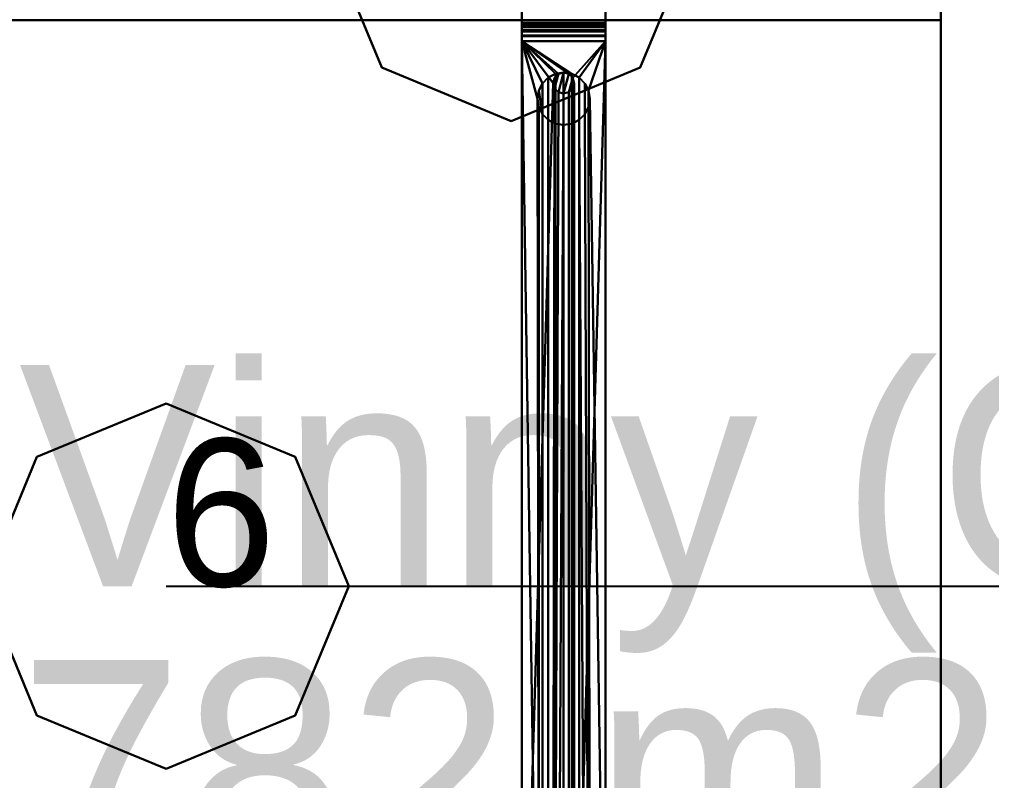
# Model space of a CAD drawing. Extents: x 0 to 48.1, y 0 to 23.7.
# Drawn here: x 17.4 to 18.06, y 11.268 to 11.784 of the extents above; entities that cross this region are included whole.
import ezdxf

# ---------------------------------------------------------------- set-up
doc = ezdxf.new("R2010")
doc.units = 0
doc.header["$MEASUREMENT"] = 0
for name, color, linetype in [('DLXFURN', 5, 'Continuous'), ('DLXLUM', 1, 'Continuous'), ('DLXLUMEX', 1, 'Continuous'), ('DLXSUM', 9, 'Continuous')]:
    doc.layers.add(name, color=color, linetype=linetype)

# ---------------------------------------------------------------- blocks, each defined once
blk = doc.blocks.new('*U33')
for p, q in [((-0.08766, -0.08766), (-0.12397, 0)), ((-0.12397, 0), (-0.08766, -0.08766)), ((-0.12397, 0), (-0.08766, -0.08766)), ((-0.08766, -0.08766), (-0.12397, 0)), ((0.12397, 0), (0.08766, -0.08766)), ((0.08766, -0.08766), (0.12397, 0)), ((0.08766, -0.08766), (0.12397, 0)), ((0.12397, 0), (0.08766, -0.08766)), ((0, -0.12397), (-0.08766, -0.08766)), ((-0.08766, -0.08766), (0, -0.12397)), ((-0.08766, -0.08766), (-0.08766, -0.08766)), ((-0.08766, -0.08766), (0, -0.12397)), ((0, -0.12397), (-0.08766, -0.08766)), ((-0.08766, -0.08766), (-0.08766, -0.08766)), ((0.08766, -0.08766), (0, -0.12397)), ((0, -0.12397), (0.08766, -0.08766)), ((0, -0.12397), (0.08766, -0.08766)), ((0.08766, -0.08766), (0, -0.12397)), ((0.08766, -0.08766), (0.08766, -0.08766)), ((0.08766, -0.08766), (0.08766, -0.08766)), ((0, -0.12397), (0, -0.12397)), ((0, -0.12397), (0, -0.12397))]:
    blk.add_line(p, q)
blk = doc.blocks.new('*U41')
for p, q in [((-0.08766, 0.08766), (0, 0.12397)), ((0, 0.12397), (-0.08766, 0.08766)), ((0, 0.12397), (-0.08766, 0.08766)), ((-0.08766, 0.08766), (0, 0.12397)), ((0, 0.12397), (0.08766, 0.08766)), ((0.08766, 0.08766), (0, 0.12397)), ((0, 0.12397), (0, 0.12397)), ((0.08766, 0.08766), (0, 0.12397)), ((0, 0.12397), (0, 0.12397)), ((0, 0.12397), (0.08766, 0.08766)), ((-0.12397, 0), (-0.08766, 0.08766)), ((-0.08766, 0.08766), (-0.12397, 0)), ((-0.08766, 0.08766), (-0.12397, 0)), ((-0.12397, 0), (-0.08766, 0.08766)), ((-0.08766, 0.08766), (-0.08766, 0.08766)), ((-0.08766, 0.08766), (-0.08766, 0.08766)), ((0.08766, 0.08766), (0.12397, 0)), ((0.12397, 0), (0.08766, 0.08766)), ((0.08766, 0.08766), (0.08766, 0.08766)), ((0.12397, 0), (0.08766, 0.08766)), ((0.08766, 0.08766), (0.08766, 0.08766)), ((0.08766, 0.08766), (0.12397, 0)), ((-0.08766, -0.08766), (-0.12397, 0)), ((-0.12397, 0), (-0.08766, -0.08766)), ((-0.12397, 0), (-0.08766, -0.08766)), ((-0.08766, -0.08766), (-0.12397, 0)), ((0.12397, 0), (0.08766, -0.08766)), ((0.08766, -0.08766), (0.12397, 0)), ((0.08766, -0.08766), (0.12397, 0)), ((0.12397, 0), (0.08766, -0.08766)), ((0.12397, 0), (0.12397, 0)), ((0.12397, 0), (0.12397, 0)), ((0, -0.12397), (-0.08766, -0.08766)), ((-0.08766, -0.08766), (0, -0.12397)), ((-0.08766, -0.08766), (-0.08766, -0.08766)), ((-0.08766, -0.08766), (0, -0.12397)), ((0, -0.12397), (-0.08766, -0.08766)), ((-0.08766, -0.08766), (-0.08766, -0.08766)), ((0.08766, -0.08766), (0, -0.12397)), ((0, -0.12397), (0.08766, -0.08766)), ((0, -0.12397), (0.08766, -0.08766)), ((0.08766, -0.08766), (0, -0.12397)), ((0.08766, -0.08766), (0.08766, -0.08766)), ((0.08766, -0.08766), (0.08766, -0.08766)), ((0, -0.12397), (0, -0.12397)), ((0, -0.12397), (0, -0.12397))]:
    blk.add_line(p, q)
at = {"color": 1}
blk.add_line((0, 0), (1.265, 0), dxfattribs=at)
at = {"layer": 'DLXLUMEX', "color": 7}
blk.add_text('6', height=0.1, dxfattribs=at).set_placement((0, 0))
blk = doc.blocks.new('*U130')
for p, q in [((0.62586, -0.39827), (0.62586, 0.39827)), ((0.62586, 0.39827), (0.62586, -0.39827)), ((0.62586, -0.39827), (0.62586, 0.39827)), ((0.62586, 0.39827), (0.62586, -0.39827)), ((0.34138, -0.39472), (0.34138, 0.39472)), ((0.34138, 0.39472), (0.34138, -0.39472)), ((0.34138, -0.39472), (0.34138, 0.39472)), ((0.34138, 0.39472), (0.34138, -0.39472)), ((0.39827, 0.39472), (0.39827, -0.39472)), ((0.39827, -0.39472), (0.39827, 0.39472)), ((0.39827, 0.39472), (0.39827, -0.39472)), ((0.39827, -0.39472), (0.39827, 0.39472)), ((-0.62586, 0.38405), (0.62586, 0.38405)), ((-0.62586, 0.38405), (0.62586, 0.38405)), ((0.62586, 0.38405), (-0.62586, 0.38405)), ((0.62586, 0.38405), (-0.62586, 0.38405)), ((0.34138, 0.38714), (0.34138, 0.38405)), ((0.34138, 0.38405), (0.34138, 0.38714)), ((0.34138, 0.38714), (0.34138, 0.38405)), ((0.34138, 0.38405), (0.34138, 0.38714)), ((0.34138, 0.38227), (0.34138, 0.38497)), ((0.34138, 0.38497), (0.34138, 0.38227)), ((0.34138, 0.38227), (0.34138, 0.38497)), ((0.34138, 0.38497), (0.34138, 0.38227)), ((0.34138, 0.38405), (0.34138, 0.38227)), ((0.34138, 0.38071), (0.34138, 0.38405)), ((0.34138, 0.38405), (0.34138, 0.38227)), ((0.34138, 0.38227), (0.34138, 0.38405)), ((0.34138, 0.38227), (0.34138, 0.38405)), ((0.34138, 0.38405), (0.34138, 0.38071)), ((0.34138, 0.38405), (0.34138, 0.38071)), ((0.39827, 0.38405), (0.34138, 0.38405)), ((0.34138, 0.38405), (0.39827, 0.38405)), ((0.39827, 0.38405), (0.34138, 0.38405)), ((0.34138, 0.38071), (0.34138, 0.38405)), ((0.34138, 0.38405), (0.39827, 0.38405)), ((0.39827, 0.38405), (0.39827, 0.38714)), ((0.39827, 0.38714), (0.39827, 0.38405)), ((0.39827, 0.38405), (0.39827, 0.38714)), ((0.39827, 0.38714), (0.39827, 0.38405)), ((0.39827, 0.38497), (0.39827, 0.38227)), ((0.39827, 0.38227), (0.39827, 0.38497)), ((0.39827, 0.38497), (0.39827, 0.38405)), ((0.39827, 0.38405), (0.39827, 0.38497)), ((0.39827, 0.38497), (0.39827, 0.38227)), ((0.39827, 0.38227), (0.39827, 0.38497)), ((0.39827, 0.38227), (0.39827, 0.38405)), ((0.39827, 0.38405), (0.39827, 0.38071)), ((0.39827, 0.38071), (0.39827, 0.38405)), ((0.39827, 0.38405), (0.39827, 0.38227)), ((0.39827, 0.38071), (0.39827, 0.38405)), ((0.39827, 0.38405), (0.39827, 0.38071)), ((0.62586, 0.38405), (0.62586, -0.38405)), ((0.62586, -0.38405), (0.62586, 0.38405)), ((0.62586, 0.38405), (0.62586, 0.38405)), ((0.62586, 0.38405), (0.62586, -0.38405)), ((0.62586, 0.38405), (0.62586, 0.38405)), ((0.62586, -0.38405), (0.62586, 0.38405)), ((0.34138, 0.37935), (0.34138, 0.38227)), ((0.34138, 0.38227), (0.34138, 0.38071)), ((0.34138, 0.38227), (0.34138, 0.37935)), ((0.34138, 0.38071), (0.34138, 0.38227)), ((0.34138, 0.37935), (0.34138, 0.38227)), ((0.34138, 0.38227), (0.39827, 0.38227)), ((0.39827, 0.38227), (0.34138, 0.38227)), ((0.34138, 0.38227), (0.39827, 0.38227)), ((0.39827, 0.38227), (0.34138, 0.38227)), ((0.34138, 0.38227), (0.34138, 0.37935)), ((0.34138, 0.38071), (0.34138, 0.37719)), ((0.34138, 0.37719), (0.34138, 0.38071)), ((0.34138, 0.38071), (0.34138, 0.37935)), ((0.34138, 0.37935), (0.34138, 0.38071)), ((0.34138, 0.38071), (0.34138, 0.37719)), ((0.39827, 0.38071), (0.34138, 0.38071)), ((0.34138, 0.38071), (0.39827, 0.38071)), ((0.39827, 0.38071), (0.34138, 0.38071)), ((0.34138, 0.37719), (0.34138, 0.38071)), ((0.34138, 0.38071), (0.39827, 0.38071)), ((0.34138, 0.37719), (0.34138, 0.37935)), ((0.34138, 0.37626), (0.34138, 0.37935)), ((0.34138, 0.37935), (0.34138, 0.37719)), ((0.34138, 0.37935), (0.34138, 0.37626)), ((0.34138, 0.37626), (0.34138, 0.37935)), ((0.34138, 0.37935), (0.39827, 0.37935)), ((0.39827, 0.37935), (0.34138, 0.37935)), ((0.34138, 0.37935), (0.39827, 0.37935)), ((0.39827, 0.37935), (0.34138, 0.37935)), ((0.34138, 0.37935), (0.34138, 0.37626)), ((0.34138, 0.37719), (0.34138, 0.37354)), ((0.34138, 0.37354), (0.34138, 0.37719)), ((0.34138, 0.37719), (0.34138, 0.37626)), ((0.34138, 0.37626), (0.34138, 0.37719)), ((0.34138, 0.37719), (0.34138, 0.37354)), ((0.39827, 0.37719), (0.34138, 0.37719)), ((0.34138, 0.37719), (0.39827, 0.37719)), ((0.39827, 0.37719), (0.34138, 0.37719)), ((0.34138, 0.37354), (0.34138, 0.37719)), ((0.34138, 0.37719), (0.39827, 0.37719)), ((0.34138, 0.37354), (0.34138, 0.37626)), ((0.34138, 0.37307), (0.34138, 0.37626)), ((0.34138, 0.37626), (0.34138, 0.37354)), ((0.34138, 0.37626), (0.34138, 0.37307)), ((0.34138, 0.37307), (0.34138, 0.37626)), ((0.34138, 0.37626), (0.39827, 0.37626)), ((0.39827, 0.37626), (0.34138, 0.37626)), ((0.34138, 0.37626), (0.39827, 0.37626)), ((0.39827, 0.37626), (0.34138, 0.37626)), ((0.34138, 0.37626), (0.34138, 0.37307)), ((0.39827, 0.37935), (0.39827, 0.38227)), ((0.39827, 0.38227), (0.39827, 0.38071)), ((0.39827, 0.38071), (0.39827, 0.38227)), ((0.39827, 0.38227), (0.39827, 0.37935)), ((0.39827, 0.38227), (0.39827, 0.37935)), ((0.39827, 0.37935), (0.39827, 0.38227)), ((0.39827, 0.38071), (0.39827, 0.37719)), ((0.39827, 0.37935), (0.39827, 0.38071)), ((0.39827, 0.37719), (0.39827, 0.38071)), ((0.39827, 0.38071), (0.39827, 0.37935)), ((0.39827, 0.37719), (0.39827, 0.38071)), ((0.39827, 0.38071), (0.39827, 0.37719)), ((0.39827, 0.37626), (0.39827, 0.37935)), ((0.39827, 0.37935), (0.39827, 0.37719)), ((0.39827, 0.37719), (0.39827, 0.37935)), ((0.39827, 0.37935), (0.39827, 0.37626)), ((0.39827, 0.37935), (0.39827, 0.37626)), ((0.39827, 0.37626), (0.39827, 0.37935)), ((0.39827, 0.37719), (0.39827, 0.37354)), ((0.39827, 0.37626), (0.39827, 0.37719)), ((0.39827, 0.37354), (0.39827, 0.37719)), ((0.39827, 0.37719), (0.39827, 0.37626)), ((0.39827, 0.37354), (0.39827, 0.37719)), ((0.39827, 0.37719), (0.39827, 0.37354)), ((0.39827, 0.37307), (0.39827, 0.37626)), ((0.39827, 0.37626), (0.39827, 0.37354)), ((0.39827, 0.37354), (0.39827, 0.37626)), ((0.39827, 0.37626), (0.39827, 0.37307)), ((0.39827, 0.37626), (0.39827, 0.37307)), ((0.39827, 0.37307), (0.39827, 0.37626)), ((0.34138, 0.37354), (0.34138, 0.36982)), ((0.34138, 0.36982), (0.34138, 0.37354)), ((0.34138, 0.37354), (0.34138, 0.37307)), ((0.34138, 0.37307), (0.34138, 0.37354)), ((0.39827, 0.37354), (0.34138, 0.37354)), ((0.34138, 0.37354), (0.34138, 0.36982)), ((0.34138, 0.37354), (0.39827, 0.37354)), ((0.39827, 0.37354), (0.34138, 0.37354)), ((0.34138, 0.36982), (0.34138, 0.37354)), ((0.34138, 0.37354), (0.39827, 0.37354)), ((0.34138, 0.36982), (0.34138, 0.37307)), ((0.34138, 0.36971), (0.34138, 0.37307)), ((0.34138, 0.37307), (0.34138, 0.36982)), ((0.34138, 0.37307), (0.34138, 0.36971)), ((0.34138, 0.36971), (0.34138, 0.37307)), ((0.34138, 0.37307), (0.39827, 0.37307)), ((0.39827, 0.37307), (0.34138, 0.37307)), ((0.34138, 0.37307), (0.39827, 0.37307)), ((0.39827, 0.37307), (0.34138, 0.37307)), ((0.34138, 0.37307), (0.34138, 0.36971)), ((0.34138, 0.36982), (0.34138, -0.36982)), ((0.34138, -0.36982), (0.34138, 0.36982)), ((0.34138, 0.36982), (0.34138, 0.36971)), ((0.34138, 0.36971), (0.34138, 0.36982)), ((0.35204, 0.33071), (0.34138, 0.36982)), ((0.34138, 0.36982), (0.35204, -0.33071)), ((0.34138, 0.36982), (0.37338, 0.34754)), ((0.36627, 0.34754), (0.34138, 0.36982)), ((0.34138, 0.36982), (0.36627, 0.34754)), ((0.36271, 0.34138), (0.34138, 0.36982)), ((0.34138, 0.36982), (0.36271, 0.34138)), ((0.34138, -0.36982), (0.34138, 0.36982)), ((0.35204, -0.33071), (0.34138, 0.36982)), ((0.34138, 0.36982), (0.34138, -0.36982)), ((0.34138, 0.36982), (0.39827, 0.36982)), ((0.39827, 0.36982), (0.34138, 0.36982)), ((0.37338, 0.34754), (0.34138, 0.36982)), ((0.34138, 0.36982), (0.39827, 0.36982)), ((0.34138, 0.36982), (0.35204, 0.33071)), ((0.35544, 0.34116), (0.34138, 0.36982)), ((0.37532, 0.34762), (0.34138, 0.36982)), ((0.34138, 0.36982), (0.36433, 0.34762)), ((0.36433, 0.34762), (0.34138, 0.36982)), ((0.34138, 0.36982), (0.35544, 0.34116)), ((0.39827, 0.36982), (0.34138, 0.36982)), ((0.34138, 0.36982), (0.37532, 0.34762)), ((0.34138, -0.36982), (0.34138, 0.36971)), ((0.34138, -0.36971), (0.34138, 0.36971)), ((0.34138, 0.36971), (0.34138, -0.36982)), ((0.34138, 0.36971), (0.34138, -0.36971)), ((0.34138, -0.36971), (0.34138, 0.36971)), ((0.34138, 0.36971), (0.39827, 0.36971)), ((0.39827, 0.36971), (0.34138, 0.36971)), ((0.34138, 0.36971), (0.39827, 0.36971)), ((0.39827, 0.36971), (0.34138, 0.36971)), ((0.34138, 0.36971), (0.34138, -0.36971)), ((0.39827, 0.36982), (0.37598, 0.34493)), ((0.37598, 0.34493), (0.39827, 0.36982)), ((0.39827, 0.36982), (0.37694, -0.34138)), ((0.37694, -0.34138), (0.39827, 0.36982)), ((0.39827, 0.36982), (0.38027, 0.34509)), ((0.38027, 0.34509), (0.39827, 0.36982)), ((0.39827, 0.36982), (0.38673, 0.3362)), ((0.38673, 0.3362), (0.39827, 0.36982)), ((0.39827, 0.37354), (0.39827, 0.36982)), ((0.39827, 0.37307), (0.39827, 0.37354)), ((0.39827, 0.36982), (0.39827, 0.37354)), ((0.39827, 0.37354), (0.39827, 0.37307)), ((0.39827, 0.36982), (0.39827, 0.37354)), ((0.39827, 0.37354), (0.39827, 0.36982)), ((0.39827, 0.36971), (0.39827, 0.37307)), ((0.39827, 0.37307), (0.39827, 0.36982)), ((0.39827, 0.36982), (0.39827, 0.37307)), ((0.39827, 0.37307), (0.39827, 0.36971)), ((0.39827, 0.37307), (0.39827, 0.36971)), ((0.39827, 0.36971), (0.39827, 0.37307)), ((0.39827, 0.36982), (0.39827, -0.36982)), ((0.39827, 0.36971), (0.39827, 0.36982)), ((0.39827, -0.36982), (0.39827, 0.36982)), ((0.39827, 0.36982), (0.39827, 0.36971)), ((0.39827, 0.36982), (0.39827, -0.36982)), ((0.39827, -0.36982), (0.39827, 0.36982)), ((0.39827, -0.36982), (0.39827, 0.36971)), ((0.39827, 0.36971), (0.39827, -0.36971)), ((0.39827, -0.36971), (0.39827, 0.36971)), ((0.39827, 0.36971), (0.39827, -0.36982)), ((0.39827, 0.36971), (0.39827, -0.36971)), ((0.39827, -0.36971), (0.39827, 0.36971)), ((0.35937, 0.34509), (0.35544, 0.34116)), ((0.35937, 0.34509), (0.35544, 0.34116)), ((0.35544, 0.34116), (0.35937, 0.34509)), ((0.35544, 0.34116), (0.35937, 0.34509)), ((0.36433, 0.34762), (0.35937, 0.34509)), ((0.36433, 0.34762), (0.35937, 0.34509)), ((0.35937, 0.34509), (0.36433, 0.34762)), ((0.35937, 0.34509), (0.36433, 0.34762)), ((0.35937, 0.34509), (0.35937, 0.31632)), ((0.35937, 0.31632), (0.35937, 0.34509)), ((0.35937, 0.34509), (0.35937, 0.34509)), ((0.35937, 0.34509), (0.35937, 0.34509)), ((0.36271, 0.34138), (0.36366, 0.34493)), ((0.36366, 0.34493), (0.36271, 0.34138)), ((0.36271, 0.34138), (0.36366, 0.34493)), ((0.36366, 0.34493), (0.36271, 0.34138)), ((0.36366, 0.34493), (0.36627, 0.34754)), ((0.36627, 0.34754), (0.36366, 0.33782)), ((0.36366, 0.33782), (0.36627, 0.34754)), ((0.36627, 0.34754), (0.36366, 0.34493)), ((0.36366, 0.34493), (0.36627, 0.34754)), ((0.36627, 0.34754), (0.36366, 0.34493)), ((0.36366, 0.34493), (0.36366, 0.34493)), ((0.36366, 0.34493), (0.36366, 0.34493)), ((0.36982, 0.34849), (0.36433, 0.34762)), ((0.36982, 0.34849), (0.36433, 0.34762)), ((0.36433, 0.34762), (0.36982, 0.34849)), ((0.36433, 0.34762), (0.36982, 0.34849)), ((0.36433, 0.3138), (0.36433, 0.34762)), ((0.36433, 0.34762), (0.36433, 0.3138)), ((0.36433, 0.34762), (0.36433, 0.34762)), ((0.36433, 0.34762), (0.36433, 0.34762)), ((0.36627, 0.34754), (0.36982, 0.34849)), ((0.36982, 0.34849), (0.36627, 0.33522)), ((0.36627, 0.33522), (0.36982, 0.34849)), ((0.36982, 0.34849), (0.36627, 0.34754)), ((0.36982, 0.34849), (0.36627, 0.34754)), ((0.36627, 0.34754), (0.36982, 0.34849)), ((0.36627, 0.34754), (0.36627, 0.34754)), ((0.36627, 0.34754), (0.36627, 0.34754)), ((0.36982, 0.34849), (0.37338, 0.34754)), ((0.36982, 0.31293), (0.36982, 0.34849)), ((0.36982, 0.34849), (0.36982, 0.31293)), ((0.37532, 0.34762), (0.36982, 0.34849)), ((0.36982, 0.34849), (0.36982, 0.34849)), ((0.36982, 0.34849), (0.37532, 0.34762)), ((0.37532, 0.34762), (0.36982, 0.34849)), ((0.36982, 0.34849), (0.36982, 0.34849)), ((0.37338, 0.34754), (0.36982, 0.34849)), ((0.36982, 0.34849), (0.37338, 0.34754)), ((0.37338, 0.34754), (0.36982, 0.34849)), ((0.36982, 0.34849), (0.36982, 0.34849)), ((0.36982, 0.34849), (0.37532, 0.34762)), ((0.36982, 0.34849), (0.36982, 0.34849)), ((0.37338, 0.34754), (0.36982, 0.33426)), ((0.36982, 0.33426), (0.37338, 0.34754)), ((0.37338, 0.34754), (0.37598, 0.34493)), ((0.37598, 0.34493), (0.37338, 0.34754)), ((0.37338, 0.34754), (0.37338, 0.34754)), ((0.37598, 0.34493), (0.37338, 0.34754)), ((0.37338, 0.34754), (0.37338, 0.34754)), ((0.37338, 0.34754), (0.37598, 0.34493)), ((0.37598, 0.34493), (0.37338, 0.33522)), ((0.37338, 0.33522), (0.37598, 0.34493)), ((0.37532, 0.3138), (0.37532, 0.34762)), ((0.37532, 0.34762), (0.37532, 0.3138)), ((0.38027, 0.34509), (0.37532, 0.34762)), ((0.37532, 0.34762), (0.37532, 0.34762)), ((0.38027, 0.34509), (0.37532, 0.34762)), ((0.37532, 0.34762), (0.37532, 0.34762)), ((0.37532, 0.34762), (0.38027, 0.34509)), ((0.37532, 0.34762), (0.38027, 0.34509)), ((0.37598, 0.34493), (0.37694, 0.34138)), ((0.37694, 0.34138), (0.37598, 0.34493)), ((0.37694, 0.34138), (0.37598, 0.34493)), ((0.37598, 0.34493), (0.37598, 0.34493)), ((0.37598, 0.34493), (0.37694, 0.34138)), ((0.37598, 0.34493), (0.37598, 0.34493)), ((0.38027, 0.31632), (0.38027, 0.34509)), ((0.38027, 0.34509), (0.38027, 0.31632)), ((0.38421, 0.34116), (0.38027, 0.34509)), ((0.38027, 0.34509), (0.38027, 0.34509)), ((0.38027, 0.34509), (0.38027, 0.34509)), ((0.38027, 0.34509), (0.38421, 0.34116)), ((0.38421, 0.34116), (0.38027, 0.34509)), ((0.38027, 0.34509), (0.38421, 0.34116)), ((0.34138, -0.36982), (0.36271, 0.34138)), ((0.36271, 0.34138), (0.34138, -0.36982)), ((0.35544, 0.34116), (0.35291, 0.3362)), ((0.35291, 0.3362), (0.35544, 0.34116)), ((0.35544, 0.34116), (0.35291, 0.3362)), ((0.35291, 0.3362), (0.35544, 0.34116)), ((0.35544, 0.34116), (0.35544, 0.32026)), ((0.35544, 0.32026), (0.35544, 0.34116)), ((0.35544, 0.34116), (0.35544, 0.34116)), ((0.35544, 0.34116), (0.35544, 0.34116)), ((0.36366, 0.33782), (0.36271, 0.34138)), ((0.36271, 0.34138), (0.36366, 0.33782)), ((0.36366, 0.33782), (0.36271, 0.34138)), ((0.36271, 0.34138), (0.36271, 0.34138)), ((0.36271, 0.34138), (0.36366, 0.33782)), ((0.36271, 0.34138), (0.36271, 0.34138)), ((0.36366, 0.33782), (0.36271, -0.34138)), ((0.36271, -0.34138), (0.36366, 0.33782)), ((0.36627, 0.33522), (0.36366, 0.33782)), ((0.36366, 0.33782), (0.36627, 0.33522)), ((0.36366, 0.33782), (0.36366, 0.33782)), ((0.36366, 0.33782), (0.36627, 0.33522)), ((0.36627, 0.33522), (0.36366, 0.33782)), ((0.36366, 0.33782), (0.36366, 0.33782)), ((0.37598, 0.33782), (0.37338, 0.33522)), ((0.37338, 0.33522), (0.37598, 0.33782)), ((0.37598, 0.33782), (0.37338, 0.33522)), ((0.37338, 0.33522), (0.37598, 0.33782)), ((0.37694, 0.34138), (0.37598, 0.33782)), ((0.37598, 0.33782), (0.37694, 0.34138)), ((0.37694, 0.34138), (0.37598, 0.33782)), ((0.37598, 0.33782), (0.37694, 0.34138)), ((0.37598, -0.33782), (0.37598, 0.33782)), ((0.37598, 0.33782), (0.37598, -0.33782)), ((0.37598, 0.33782), (0.37598, 0.33782)), ((0.37598, 0.33782), (0.37598, 0.33782)), ((0.37694, 0.34138), (0.37694, -0.34138)), ((0.37694, -0.34138), (0.37694, 0.34138)), ((0.37694, 0.34138), (0.37694, 0.34138)), ((0.37694, 0.34138), (0.37694, 0.34138)), ((0.38421, 0.32026), (0.38421, 0.34116)), ((0.38421, 0.34116), (0.38421, 0.32026)), ((0.38673, 0.3362), (0.38421, 0.34116)), ((0.38421, 0.34116), (0.38421, 0.34116)), ((0.38421, 0.34116), (0.38421, 0.34116)), ((0.38421, 0.34116), (0.38673, 0.3362)), ((0.38673, 0.3362), (0.38421, 0.34116)), ((0.38421, 0.34116), (0.38673, 0.3362)), ((0.35291, 0.3362), (0.35204, 0.33071)), ((0.35291, 0.3362), (0.35204, 0.33071)), ((0.35204, 0.33071), (0.35291, 0.3362)), ((0.35204, 0.33071), (0.35291, 0.3362)), ((0.35204, 0.33071), (0.35291, 0.32521)), ((0.35291, -0.32521), (0.35204, 0.33071)), ((0.35204, 0.33071), (0.35204, 0.33071)), ((0.35291, 0.32521), (0.35204, 0.33071)), ((0.35204, 0.33071), (0.35291, -0.32521)), ((0.35204, 0.33071), (0.35204, 0.33071)), ((0.35204, 0.33071), (0.35291, 0.32521)), ((0.35291, 0.32521), (0.35204, 0.33071)), ((0.35544, 0.32026), (0.35291, 0.3362)), ((0.35291, 0.3362), (0.35544, 0.32026)), ((0.35291, 0.3362), (0.35291, 0.3362)), ((0.35291, 0.3362), (0.35291, 0.3362)), ((0.36627, 0.33522), (0.36366, -0.33782)), ((0.36366, -0.33782), (0.36627, 0.33522)), ((0.36982, 0.33426), (0.36627, 0.33522)), ((0.36627, 0.33522), (0.36982, 0.33426)), ((0.36982, 0.33426), (0.36627, 0.33522)), ((0.36627, 0.33522), (0.36627, 0.33522)), ((0.36627, 0.33522), (0.36982, 0.33426)), ((0.36627, 0.33522), (0.36627, 0.33522)), ((0.36982, 0.33426), (0.36627, -0.33522)), ((0.36627, -0.33522), (0.36982, 0.33426)), ((0.37338, 0.33522), (0.36982, 0.33426)), ((0.36982, 0.33426), (0.37338, 0.33522)), ((0.36982, 0.33426), (0.37338, 0.33522)), ((0.37338, 0.33522), (0.36982, 0.33426)), ((0.36982, -0.33426), (0.36982, 0.33426)), ((0.36982, 0.33426), (0.36982, -0.33426)), ((0.36982, 0.33426), (0.36982, 0.33426)), ((0.36982, 0.33426), (0.36982, 0.33426)), ((0.37338, -0.33522), (0.37338, 0.33522)), ((0.37338, 0.33522), (0.37338, -0.33522)), ((0.37338, 0.33522), (0.37338, 0.33522)), ((0.37338, 0.33522), (0.37338, 0.33522)), ((0.38673, 0.32521), (0.38673, 0.3362)), ((0.38673, 0.3362), (0.38673, 0.32521)), ((0.3876, 0.33071), (0.38673, 0.3362)), ((0.38673, 0.3362), (0.38673, 0.3362)), ((0.38673, 0.3362), (0.38673, 0.3362)), ((0.38673, 0.3362), (0.3876, 0.33071)), ((0.3876, 0.33071), (0.38673, 0.3362)), ((0.38673, 0.3362), (0.3876, 0.33071)), ((0.38673, 0.32521), (0.3876, 0.33071)), ((0.38673, 0.32521), (0.3876, 0.33071)), ((0.3876, 0.33071), (0.38673, 0.32521)), ((0.3876, 0.33071), (0.38673, 0.32521)), ((0.3876, 0.33071), (0.3876, 0.33071)), ((0.3876, 0.33071), (0.3876, 0.33071)), ((0.39827, -0.36982), (0.3876, 0.33071)), ((0.3876, 0.33071), (0.39827, -0.36982)), ((0.35291, 0.32521), (0.35544, 0.32026)), ((0.35291, 0.32521), (0.35291, 0.32521)), ((0.35291, 0.32521), (0.35544, 0.32026)), ((0.35544, 0.32026), (0.35291, 0.32521)), ((0.35544, 0.32026), (0.35291, 0.32521)), ((0.35291, 0.32521), (0.35291, -0.32521)), ((0.35291, -0.32521), (0.35291, 0.32521)), ((0.35291, 0.32521), (0.35291, 0.32521)), ((0.38421, 0.32026), (0.38673, 0.32521)), ((0.38421, 0.32026), (0.38673, 0.32521)), ((0.38673, 0.32521), (0.38421, 0.32026)), ((0.38673, 0.32521), (0.38421, 0.32026)), ((0.38673, 0.32521), (0.38673, 0.32521)), ((0.38673, 0.32521), (0.38673, 0.32521)), ((0.3876, -0.33071), (0.38673, 0.32521)), ((0.38673, 0.32521), (0.3876, -0.33071)), ((0.35544, 0.32026), (0.35937, 0.31632)), ((0.35544, 0.32026), (0.35544, 0.32026)), ((0.35937, 0.31632), (0.35544, 0.32026)), ((0.35544, 0.32026), (0.35544, 0.32026)), ((0.35544, 0.32026), (0.35937, 0.31632)), ((0.35544, -0.32026), (0.35544, 0.32026)), ((0.35937, 0.31632), (0.35544, 0.32026)), ((0.35544, 0.32026), (0.35544, -0.32026)), ((0.38027, 0.31632), (0.38421, 0.32026)), ((0.38421, 0.32026), (0.38027, 0.31632)), ((0.38027, 0.31632), (0.38421, 0.32026)), ((0.38421, 0.32026), (0.38027, 0.31632)), ((0.38421, 0.32026), (0.38421, 0.32026)), ((0.38421, 0.32026), (0.38421, 0.32026)), ((0.38673, -0.32521), (0.38421, 0.32026)), ((0.38421, 0.32026), (0.38673, -0.32521)), ((0.35937, 0.31632), (0.36433, 0.3138)), ((0.35937, 0.31632), (0.35937, 0.31632)), ((0.36433, 0.3138), (0.35937, 0.31632)), ((0.35937, 0.31632), (0.35937, 0.31632)), ((0.35937, 0.31632), (0.36433, 0.3138)), ((0.35937, -0.31632), (0.35937, 0.31632)), ((0.36433, 0.3138), (0.35937, 0.31632)), ((0.35937, 0.31632), (0.35937, -0.31632)), ((0.36433, 0.3138), (0.36982, 0.31293)), ((0.36982, 0.31293), (0.36433, 0.3138)), ((0.36433, 0.3138), (0.36433, 0.3138)), ((0.36433, 0.3138), (0.36982, 0.31293)), ((0.36433, 0.3138), (0.36433, 0.3138)), ((0.36433, 0.3138), (0.36433, -0.3138)), ((0.36982, 0.31293), (0.36433, 0.3138)), ((0.36433, -0.3138), (0.36433, 0.3138)), ((0.36982, 0.31293), (0.37532, 0.3138)), ((0.37532, 0.3138), (0.36982, 0.31293)), ((0.36982, 0.31293), (0.37532, 0.3138)), ((0.37532, 0.3138), (0.36982, 0.31293)), ((0.36982, 0.31293), (0.36982, 0.31293)), ((0.36982, 0.31293), (0.36982, 0.31293)), ((0.36982, -0.31293), (0.36982, 0.31293)), ((0.36982, 0.31293), (0.36982, -0.31293)), ((0.37532, 0.3138), (0.38027, 0.31632)), ((0.38027, 0.31632), (0.37532, 0.3138)), ((0.37532, 0.3138), (0.38027, 0.31632)), ((0.38027, 0.31632), (0.37532, 0.3138)), ((0.37532, 0.3138), (0.37532, 0.3138)), ((0.37532, 0.3138), (0.37532, 0.3138)), ((0.37532, -0.3138), (0.37532, 0.3138)), ((0.37532, 0.3138), (0.37532, -0.3138)), ((0.38027, 0.31632), (0.38027, 0.31632)), ((0.38027, 0.31632), (0.38027, 0.31632)), ((0.38027, 0.31632), (0.38421, -0.32026)), ((0.38027, -0.31632), (0.38027, 0.31632)), ((0.38421, -0.32026), (0.38027, 0.31632)), ((0.38027, 0.31632), (0.38027, -0.31632))]:
    blk.add_line(p, q)
blk = doc.blocks.new('*U146')
at = {"layer": 'DLXSUM'}
for s, p in [('Vinny (Office Lighting)', (0, 0)), ('782 m2', (0, -0.2))]:
    blk.add_text(s, height=0.15, dxfattribs=at).set_placement(p)

msp = doc.modelspace()

# ---------------------------------------------------------------- block references
at = {"layer": 'DLXFURN'}
msp.add_blockref('*U130', (17.4, 11.39998), dxfattribs=at)
at = {"layer": 'DLXLUM'}
for name, p in [('*U33', (17.73411, 11.8395)), ('*U41', (17.5, 11.4))]:
    msp.add_blockref(name, p, dxfattribs=at)
at = {"layer": 'DLXSUM'}
msp.add_blockref('*U146', (17.4, 11.39998), dxfattribs=at)

doc.saveas('drawing.dxf')
